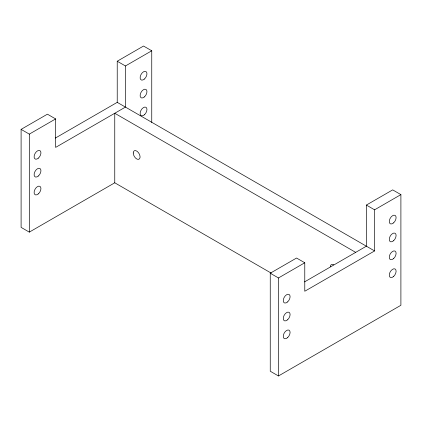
<?xml version="1.0" encoding="UTF-8"?>
<svg xmlns="http://www.w3.org/2000/svg" width="422" height="422" viewBox="0 0 422 422"><rect width="100%" height="100%" fill="white"/><g stroke="black" fill="none" stroke-linecap="round" stroke-linejoin="round"><path stroke-width="0.63" d="M374.588 250.937L304.774 291.249L304.774 262.769L296.56 258.027L270.249 273.219L270.249 371.223L278.462 375.965L400.9 305.275L400.9 194.621L374.588 209.813L374.588 250.937L117.226 102.351L117.226 61.227L143.538 46.035L151.751 50.777L151.751 122.475M117.226 61.227L125.439 65.969L151.751 50.777M271.193 273.108L114.758 182.789L29.313 232.121L21.1 227.379L21.1 129.375L47.412 114.183L55.625 118.925L55.625 147.405L125.439 107.093L125.439 65.969M21.1 129.375L29.313 134.117L55.625 118.925M55.356 138.073L117.226 102.351M304.52 281.907L366.375 246.195L366.375 205.071L392.687 189.879L400.9 194.621M270.249 273.219L278.462 277.961L304.774 262.769M366.375 205.071L374.588 209.813M355.688 252.367L114.758 113.265L114.758 182.789M278.462 277.961L278.462 375.965M29.313 134.117L29.313 232.121M330.363 266.804A4.842 2.796 60 0 1 333.786 264.826M393.573 222.879A4.842 2.796 -60 0 0 395.108 215.384A4.842 2.796 -60 0 0 389.379 220.458A4.842 2.796 -60 0 0 393.573 222.879M287.561 301.952A4.842 2.796 -60 0 0 289.096 294.456A4.842 2.796 -60 0 0 283.368 299.53A4.842 2.796 -60 0 0 287.561 301.952M393.573 258.617A4.842 2.796 -60 0 0 395.108 251.116A4.842 2.796 -60 0 0 389.379 256.196A4.842 2.796 -60 0 0 393.573 258.617M393.573 276.484A4.842 2.796 -60 0 0 395.108 268.988A4.842 2.796 -60 0 0 389.379 274.063A4.842 2.796 -60 0 0 393.573 276.484M393.573 240.746A4.842 2.796 -60 0 0 395.108 233.25A4.842 2.796 -60 0 0 389.379 238.325A4.842 2.796 -60 0 0 393.573 240.746M287.561 319.823A4.842 2.796 -60 0 0 289.096 312.322A4.842 2.796 -60 0 0 283.368 317.402A4.842 2.796 -60 0 0 287.561 319.823M287.561 337.69A4.842 2.796 -60 0 0 289.096 330.194A4.842 2.796 -60 0 0 283.368 335.268A4.842 2.796 -60 0 0 287.561 337.69M38.413 193.846A4.842 2.796 -60 0 0 39.948 186.35A4.842 2.796 -60 0 0 34.219 191.424A4.842 2.796 -60 0 0 38.413 193.846M144.424 114.773A4.842 2.796 -60 0 0 145.959 107.272A4.842 2.796 -60 0 0 140.236 112.352A4.842 2.796 -60 0 0 144.424 114.773M144.424 96.902A4.842 2.796 -60 0 0 145.959 89.406A4.842 2.796 -60 0 0 140.236 94.481A4.842 2.796 -60 0 0 144.424 96.902M144.424 79.035A4.842 2.796 -60 0 0 145.959 71.54A4.842 2.796 -60 0 0 140.236 76.614A4.842 2.796 -60 0 0 144.424 79.035M38.413 175.979A4.842 2.796 -60 0 0 39.948 168.478A4.842 2.796 -60 0 0 34.219 173.558A4.842 2.796 -60 0 0 38.413 175.979M38.413 158.108A4.842 2.796 -60 0 0 39.948 150.612A4.842 2.796 -60 0 0 34.219 155.686A4.842 2.796 -60 0 0 38.413 158.108M133.236 152.991A4.842 2.796 60 0 0 138.369 159.379A4.842 2.796 60 0 0 138.369 152.532A4.842 2.796 60 0 0 133.236 152.991"/></g></svg>
